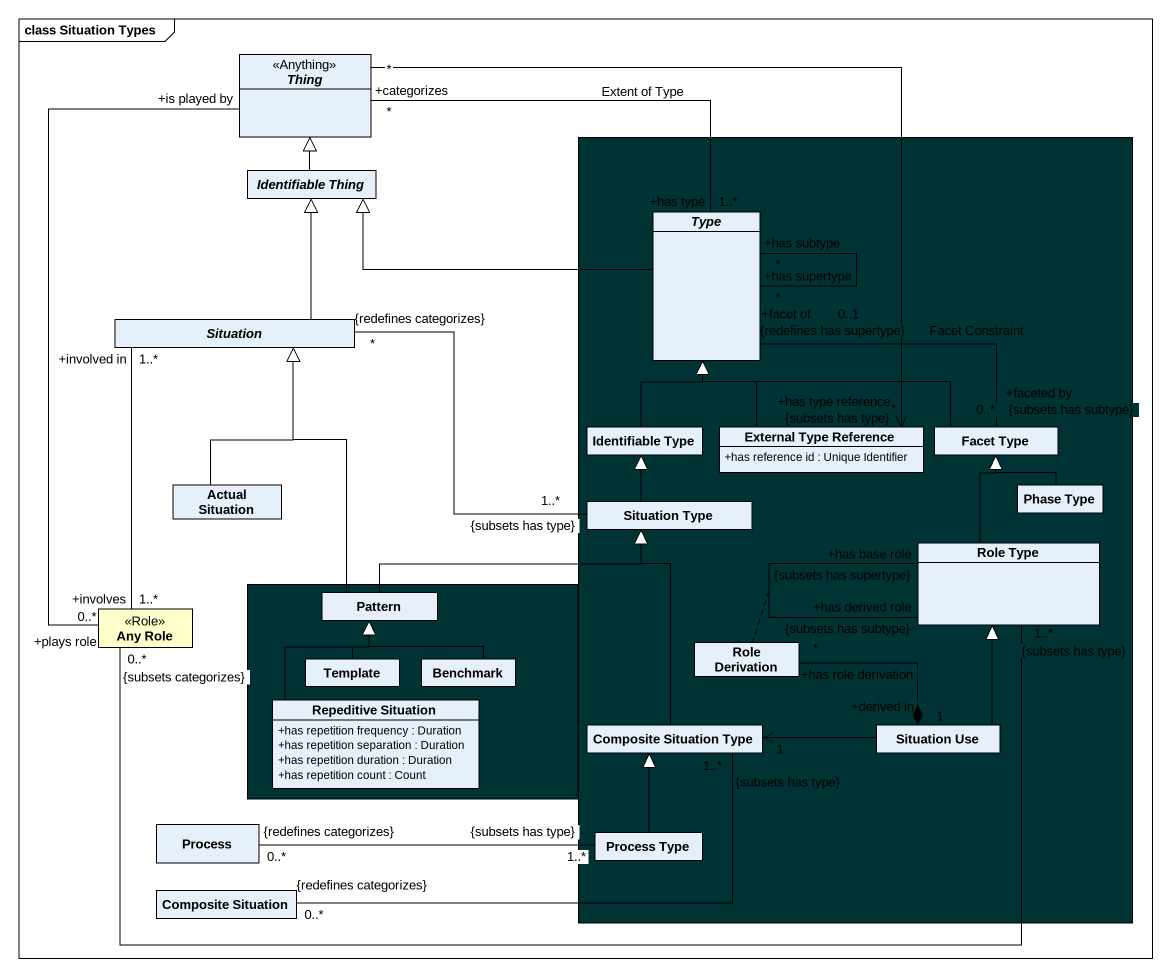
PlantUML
@startuml
mainframe class Situation Types
hide circle
hide empty members
skinparam classAttributeIconSize 0
abstract class Thing <<Anything>>
rectangle " " as rectangle1 #003333 {
  abstract class Type
  class "Identifiable Type" as Identifiable_Type
  class "External Type Reference" as External_Type_Reference {
    +has reference id : Unique Identifier
  }
  class "Facet Type" as Facet_Type
  class "Situation Type" as Situation_Type
  class "Phase Type" as Phase_Type
  class "Role Type" as Role_Type
  class "Role Derivation" as Role_Derivation
  class "Composite Situation Type" as Composite_Situation_Type
  class "Situation Use" as Situation_Use
  class "Process Type" as Process_Type
}
abstract class "Identifiable Thing" as Identifiable_Thing
abstract class Situation
class "Actual Situation" as Actual_Situation
class "Any Role" as Any_Role <<Role>> #FFFFCC
rectangle " " as rectangle2 #003333 {
  class Pattern
  class Template
  class Benchmark
  class "Repeditive Situation" as Repeditive_Situation {
    +has repetition frequency : Duration
    +has repetition separation : Duration
    +has repetition duration : Duration
    +has repetition count : Count
  }
}
class "Process" as Process_
class "Composite Situation" as Composite_Situation
Thing "*" --> "*\n+has type reference\n{subsets has type}" External_Type_Reference
Identifiable_Thing -up-|> Thing
Type "+has type\n1..*" -left- "+categorizes\n*" Thing : Extent of Type
Type -left-|> Identifiable_Thing
Type "+has subtype\n*" -- "+has supertype\n*" Type
Situation -up-|> Identifiable_Thing
Situation "+involved in\n1..*" -- "+involves\n1..*" Any_Role
Identifiable_Type -up-|> Type
External_Type_Reference -up-|> Type
Facet_Type "+faceted by\n0..*\n{subsets has subtype}" -left- "+facet of\n0..1\n{redefines has supertype}" Type : Facet Constraint
Facet_Type -left-|> Type
Actual_Situation -up-|> Situation
Situation_Type "1..*\n{subsets has type}" -left- "*\n{redefines categorizes}" Situation
Situation_Type -up-|> Identifiable_Type
Phase_Type -up-|> Facet_Type
Role_Type -up-|> Facet_Type
Role_Type "+has base role\n{subsets has supertype}" -- "+has derived role\n{subsets has subtype}" Role_Type
(Role_Type, Role_Type) .. Role_Derivation
Any_Role "0..*\n+plays role" -up- "+is played by" Thing
Any_Role "0..*\n{subsets categorizes}" -right- "1..*\n{subsets has type}" Role_Type
Pattern -up-|> Situation
Pattern -right-|> Situation_Type
Template -up-|> Pattern
Benchmark -up-|> Pattern
Repeditive_Situation -up-|> Pattern
Composite_Situation_Type -up-|> Situation_Type
Composite_Situation_Type "1..*\n{subsets has type}" -left- "0..*\n{redefines categorizes}" Composite_Situation
Situation_Use -up-|> Role_Type
Situation_Use "1\n+derived in" *-left- "*\n+has role derivation" Role_Derivation
Situation_Use -left-> "1" Composite_Situation_Type
Process_Type -up-|> Composite_Situation_Type
Process_Type "1..*\n{subsets has type}" -left- "0..*\n{redefines categorizes}" Process_
@enduml
